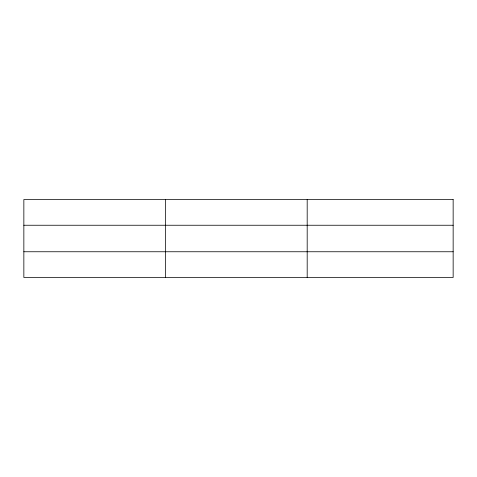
<?xml version="1.0" encoding="UTF-8"?>
<svg xmlns="http://www.w3.org/2000/svg" width="477" height="477" viewBox="0 0 477 477"><rect width="100%" height="100%" fill="white"/><g stroke="black" fill="none" stroke-linecap="round" stroke-linejoin="round"><path stroke-width="0.72" d="M165.519 277.477L165.519 199.523M307.188 277.477L307.188 199.523M23.85 225.245L453.15 225.245M23.85 251.755L453.15 251.755M453.15 199.523L453.15 277.477L23.85 277.477L23.85 199.523L453.15 199.523"/></g></svg>
